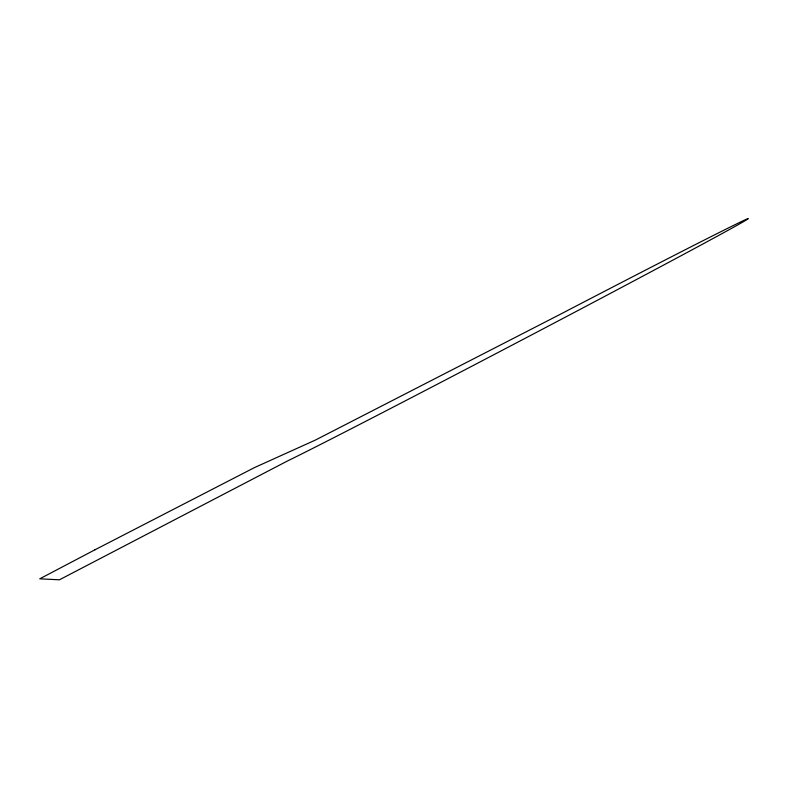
<?xml version="1.0" encoding="UTF-8"?>
<svg xmlns="http://www.w3.org/2000/svg" width="795" height="795" viewBox="0 0 795 795"><rect width="100%" height="100%" fill="white"/><g stroke="black" fill="none" stroke-linecap="round" stroke-linejoin="round"><path stroke-width="1.19" d="M95.012 549.762L39.75 578.82L59.436 579.803L287.263 461.08A282.444 2.544 -27.7 0 0 550.647 324.907A249.382 2.276 -27.7 0 0 733.646 225.363A323.933 2.971 -27.7 0 0 559.173 314.87L315.317 440.112L254.37 467.639L95.012 549.762"/></g></svg>
